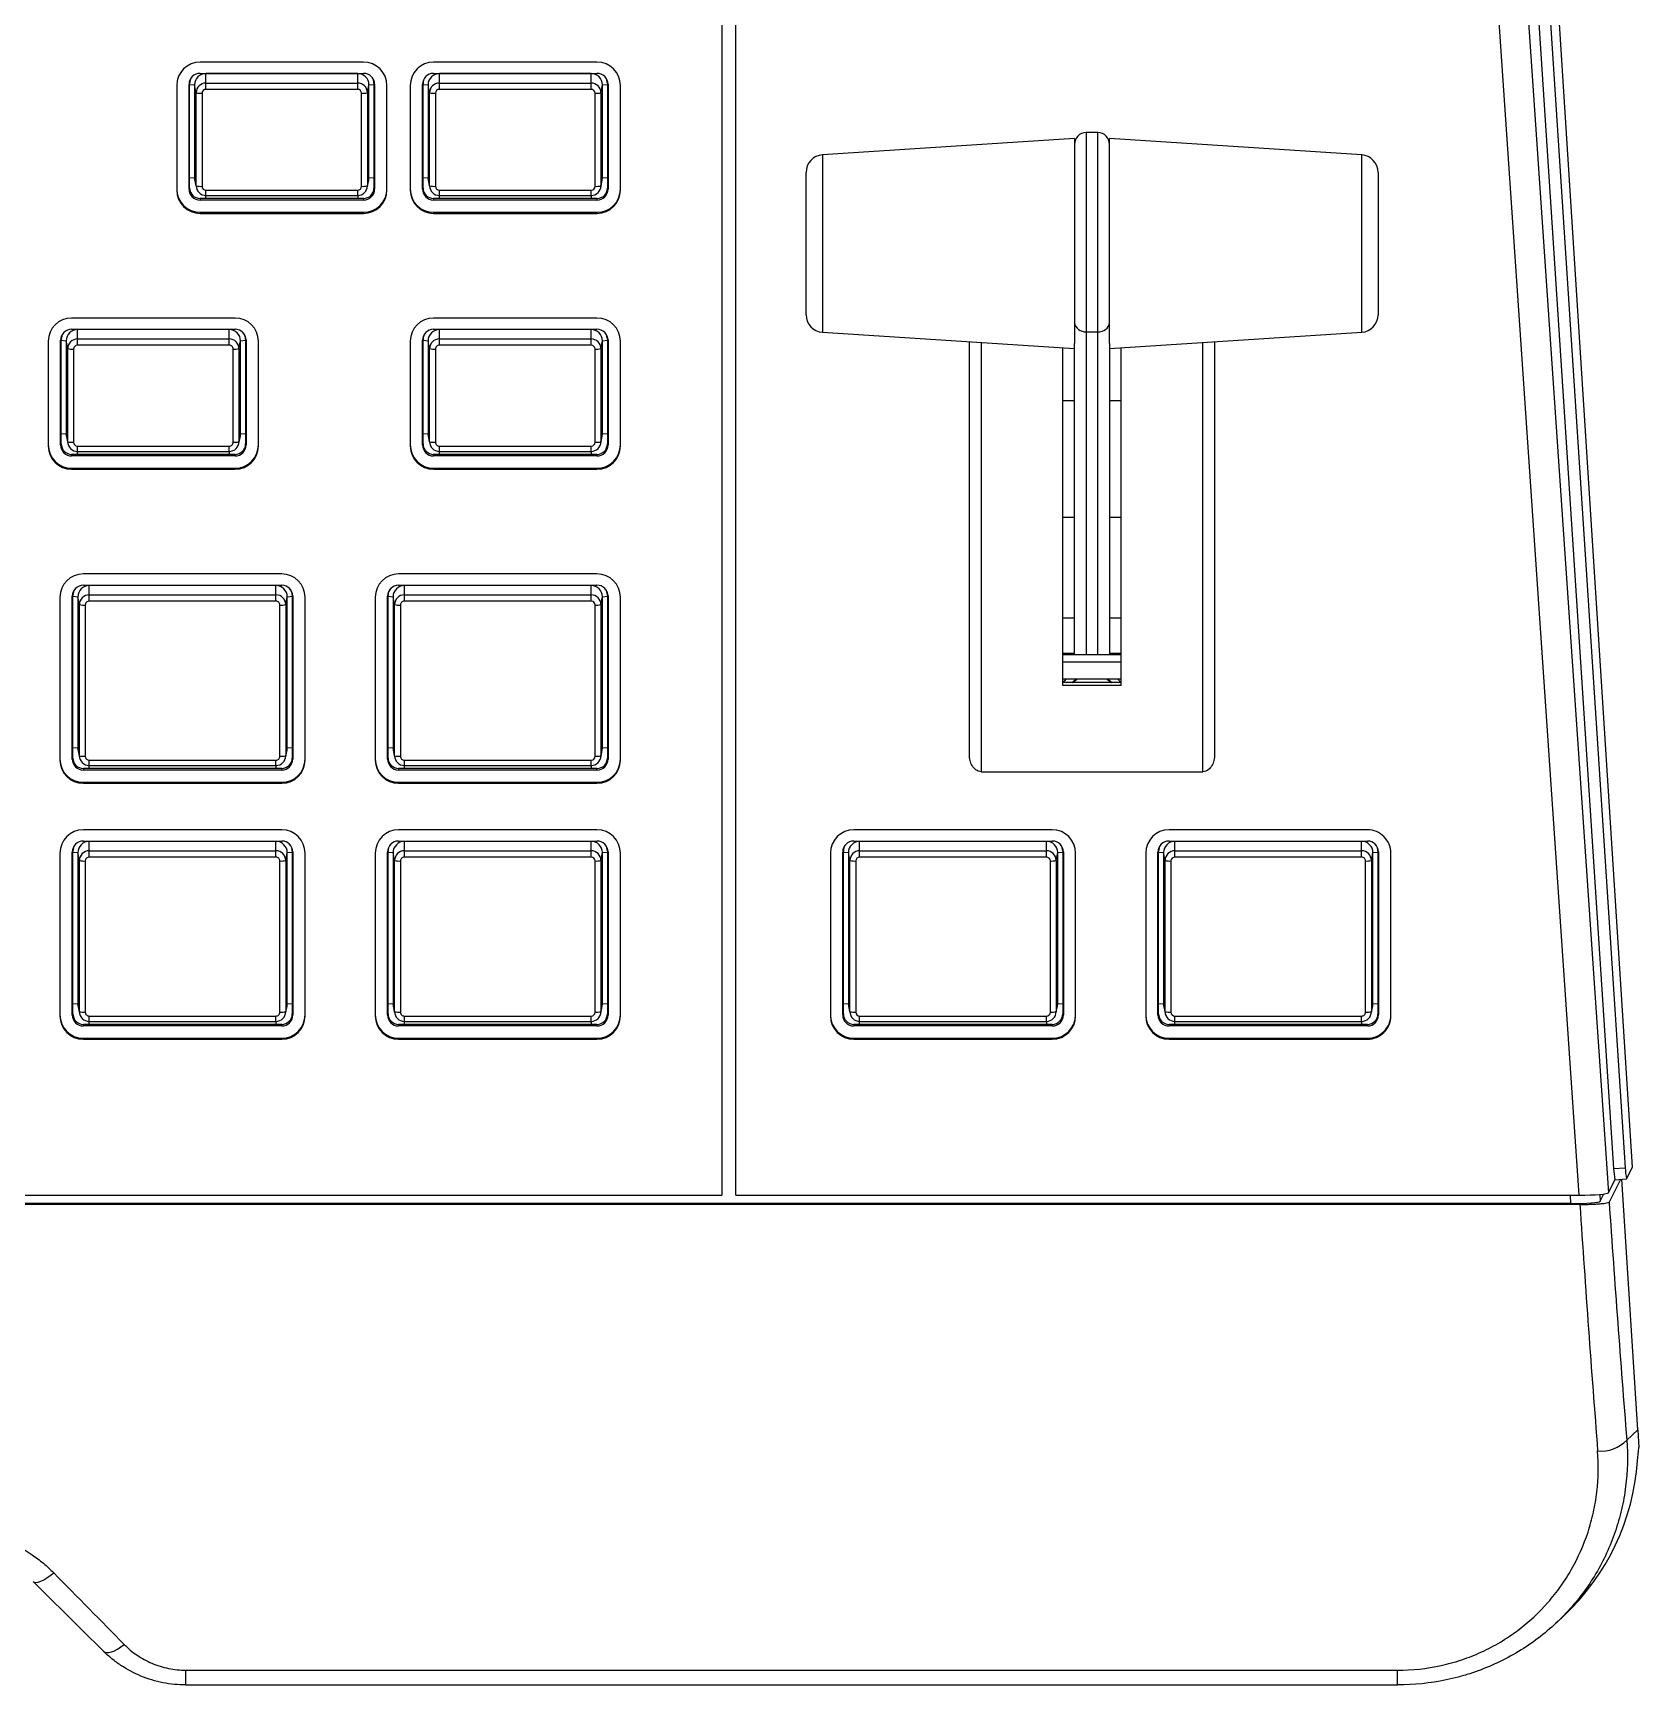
# Model space of a CAD drawing. Header units: millimetres. Extents: x 102 to 710, y 145 to 429.
# Drawn here: x 233.2 to 302, y 295.5 to 366.2 of the extents above; entities that cross this region are included whole.
import ezdxf

# ---------------------------------------------------------------- set-up
doc = ezdxf.new("R2010")
doc.units = ezdxf.units.MM

msp = doc.modelspace()

# ---------------------------------------------------------------- linework, layer by layer
at = {"color": 7, "linetype": 'Continuous', "lineweight": 25}
for p, q in [((301.6898, 317.6431), (295.2153, 419.0592)), ((301.69, 317.6442), (295.2156, 419.0592)), ((294.3356, 417.8486), (300.8833, 317.5929)), ((294.8363, 417.8455), (301.3817, 317.6247)), ((299.4095, 316.451), (293.9556, 396.4511)), ((295.1997, 396.667), (300.6612, 316.5552)), ((262.692, 372.0161), (262.692, 316.451)), ((263.292, 316.451), (263.292, 372.0161)), ((247.3396, 364.9664), (240.3396, 364.9664)), ((240.3396, 364.4858), (247.3396, 364.4858)), ((247.0896, 364.4725), (240.5896, 364.4725)), ((240.5896, 364.0709), (240.5896, 364.4725)), ((247.0896, 364.0709), (247.0896, 364.4725)), ((257.3396, 364.9664), (250.3396, 364.9664)), ((250.3396, 364.4858), (257.3396, 364.4858)), ((257.0896, 364.4725), (250.5896, 364.4725)), ((250.5896, 364.0709), (250.5896, 364.4725)), ((257.0896, 364.0709), (257.0896, 364.4725)), ((239.3396, 363.9703), (239.3396, 359.4874)), ((239.8921, 364.0574), (239.8658, 364.0138)), ((239.8658, 359.531), (239.8658, 364.0138)), ((239.8921, 359.5746), (239.8921, 364.0574)), ((240.1726, 363.6555), (240.1056, 363.9903)), ((240.1056, 363.9903), (240.1056, 360.0055)), ((240.1726, 359.6707), (240.1726, 363.6555)), ((240.4226, 363.6341), (240.4226, 359.6493)), ((240.5896, 363.8005), (240.5896, 364.0709)), ((240.5896, 364.0709), (247.0896, 364.0709)), ((247.0896, 363.8005), (240.5896, 363.8005)), ((247.0896, 363.8005), (247.0896, 364.0709)), ((247.2567, 359.6493), (247.2567, 363.6341)), ((247.5066, 363.6555), (247.5737, 363.9903)), ((247.5066, 363.6555), (247.5066, 359.6707)), ((247.5737, 360.0055), (247.5737, 363.9903)), ((247.7872, 364.0574), (247.8134, 364.0138)), ((247.7872, 364.0574), (247.7872, 359.5746)), ((247.8134, 364.0138), (247.8134, 359.531)), ((248.3396, 359.4874), (248.3396, 363.9703)), ((249.3396, 363.9703), (249.3396, 359.4874)), ((249.8921, 364.0574), (249.8658, 364.0138)), ((249.8658, 359.531), (249.8658, 364.0138)), ((249.8921, 359.5746), (249.8921, 364.0574)), ((250.1726, 363.6555), (250.1056, 363.9903)), ((250.1056, 363.9903), (250.1056, 360.0055)), ((250.1726, 359.6707), (250.1726, 363.6555)), ((250.4226, 363.6341), (250.4226, 359.6493)), ((250.5896, 363.8005), (250.5896, 364.0709)), ((250.5896, 364.0709), (257.0896, 364.0709)), ((257.0896, 363.8005), (250.5896, 363.8005)), ((257.0896, 363.8005), (257.0896, 364.0709)), ((257.2567, 359.6493), (257.2567, 363.6341)), ((257.5066, 363.6555), (257.5737, 363.9903)), ((257.5066, 363.6555), (257.5066, 359.6707)), ((257.5737, 360.0055), (257.5737, 363.9903)), ((257.7872, 364.0574), (257.8134, 364.0138)), ((257.7872, 364.0574), (257.7872, 359.5746)), ((257.8134, 364.0138), (257.8134, 359.531)), ((258.3396, 359.4874), (258.3396, 363.9703)), ((277.792, 361.6964), (266.9932, 360.9922)), ((277.792, 361.6964), (277.792, 352.9218)), ((278.792, 361.9464), (278.292, 361.9464)), ((290.0908, 360.9922), (279.292, 361.6964)), ((279.292, 360.2714), (279.292, 361.6964)), ((266.292, 359.2788), (266.292, 360.2438)), ((279.292, 352.9218), (279.292, 360.2714)), ((290.792, 360.2438), (290.792, 354.1491)), ((239.8921, 359.5746), (239.8658, 359.531)), ((240.1726, 359.6707), (240.1056, 360.0055)), ((240.1153, 359.9093), (240.181, 359.5878)), ((240.5896, 359.4829), (247.0896, 359.4829)), ((247.4983, 359.5878), (247.564, 359.9093)), ((247.5066, 359.6707), (247.5737, 360.0055)), ((247.7872, 359.5746), (247.8134, 359.531)), ((249.8921, 359.5746), (249.8658, 359.531)), ((250.1726, 359.6707), (250.1056, 360.0055)), ((250.1153, 359.9093), (250.181, 359.5878)), ((250.5896, 359.4829), (257.0896, 359.4829)), ((257.4983, 359.5878), (257.564, 359.9093)), ((257.5066, 359.6707), (257.5737, 360.0055)), ((257.7872, 359.5746), (257.8134, 359.531)), ((240.3396, 359.1287), (240.3396, 359.059)), ((247.3396, 359.1287), (240.3396, 359.1287)), ((247.3396, 359.059), (240.3396, 359.059)), ((240.5896, 359.2546), (247.0896, 359.2546)), ((247.3396, 359.1287), (247.3396, 359.059)), ((250.3396, 359.1287), (250.3396, 359.059)), ((257.3396, 359.1287), (250.3396, 359.1287)), ((257.3396, 359.059), (250.3396, 359.059)), ((250.5896, 359.2546), (257.0896, 359.2546)), ((257.3396, 359.1287), (257.3396, 359.059)), ((266.292, 354.1491), (266.292, 359.2788)), ((240.3396, 358.5348), (240.3396, 358.4912)), ((240.3396, 358.5348), (247.3396, 358.5348)), ((240.3396, 358.4912), (247.3396, 358.4912)), ((247.3396, 358.5348), (247.3396, 358.4912)), ((250.3396, 358.5348), (250.3396, 358.4912)), ((250.3396, 358.5348), (257.3396, 358.5348)), ((250.3396, 358.4912), (257.3396, 358.4912)), ((257.3396, 358.5348), (257.3396, 358.4912)), ((241.8396, 354.0083), (234.8396, 354.0083)), ((257.3396, 354.0083), (250.3396, 354.0083)), ((233.8396, 353.0121), (233.8396, 348.5292)), ((234.3921, 353.0993), (234.3658, 353.0557)), ((234.3658, 348.5728), (234.3658, 353.0557)), ((234.3921, 348.6164), (234.3921, 353.0993)), ((234.6726, 352.6973), (234.6056, 353.0321)), ((234.6056, 353.0321), (234.6056, 349.0474)), ((234.8396, 353.5277), (241.8396, 353.5277)), ((241.5896, 353.5144), (235.0896, 353.5144)), ((235.0896, 353.1127), (235.0896, 353.5144)), ((235.0896, 352.8423), (235.0896, 353.1127)), ((235.0896, 353.1127), (241.5896, 353.1127)), ((241.5896, 353.1127), (241.5896, 353.5144)), ((241.5896, 352.8423), (241.5896, 353.1127)), ((242.0066, 352.6973), (242.0737, 353.0321)), ((242.0737, 349.0474), (242.0737, 353.0321)), ((242.2872, 353.0993), (242.3134, 353.0557)), ((242.2872, 353.0993), (242.2872, 348.6164)), ((242.3134, 353.0557), (242.3134, 348.5728)), ((242.8396, 348.5292), (242.8396, 353.0121)), ((249.3396, 353.0121), (249.3396, 348.5292)), ((249.8921, 353.0993), (249.8658, 353.0557)), ((249.8658, 348.5728), (249.8658, 353.0557)), ((249.8921, 348.6164), (249.8921, 353.0993)), ((250.1726, 352.6973), (250.1056, 353.0321)), ((250.1056, 353.0321), (250.1056, 349.0474)), ((250.3396, 353.5277), (257.3396, 353.5277)), ((257.0896, 353.5144), (250.5896, 353.5144)), ((250.5896, 353.1127), (250.5896, 353.5144)), ((250.5896, 352.8423), (250.5896, 353.1127)), ((250.5896, 353.1127), (257.0896, 353.1127)), ((257.0896, 353.1127), (257.0896, 353.5144)), ((257.0896, 352.8423), (257.0896, 353.1127)), ((257.5066, 352.6973), (257.5737, 353.0321)), ((257.5737, 349.0474), (257.5737, 353.0321)), ((257.7872, 353.0993), (257.8134, 353.0557)), ((257.7872, 353.0993), (257.7872, 348.6164)), ((257.8134, 353.0557), (257.8134, 348.5728)), ((258.3396, 348.5292), (258.3396, 353.0121)), ((266.9932, 353.4007), (277.792, 352.6964)), ((273.292, 335.3058), (273.292, 352.9899)), ((278.292, 353.4228), (278.792, 353.4228)), ((279.292, 352.6964), (290.0908, 353.4007)), ((283.792, 352.9899), (283.792, 335.3058)), ((234.6726, 348.7125), (234.6726, 352.6973)), ((234.9226, 352.6759), (234.9226, 348.6911)), ((241.5896, 352.8423), (235.0896, 352.8423)), ((241.7567, 348.6911), (241.7567, 352.6759)), ((242.0066, 352.6973), (242.0066, 348.7125)), ((250.1726, 348.7125), (250.1726, 352.6973)), ((250.4226, 352.6759), (250.4226, 348.6911)), ((257.0896, 352.8423), (250.5896, 352.8423)), ((257.2567, 348.6911), (257.2567, 352.6759)), ((257.5066, 352.6973), (257.5066, 348.7125)), ((277.292, 338.2713), (277.292, 352.7291)), ((277.792, 339.6053), (277.792, 352.9218)), ((279.292, 352.9218), (279.292, 339.6053)), ((279.792, 338.2713), (279.792, 352.7291)), ((277.792, 350.4591), (277.292, 350.4591)), ((279.792, 350.4591), (279.292, 350.4591)), ((234.6726, 348.7125), (234.6056, 349.0474)), ((234.6153, 348.9511), (234.681, 348.6297)), ((241.9983, 348.6297), (242.064, 348.9511)), ((242.0066, 348.7125), (242.0737, 349.0474)), ((250.1726, 348.7125), (250.1056, 349.0474)), ((250.1153, 348.9511), (250.181, 348.6297)), ((257.4983, 348.6297), (257.564, 348.9511)), ((257.5066, 348.7125), (257.5737, 349.0474)), ((234.3921, 348.6164), (234.3658, 348.5728)), ((234.8396, 348.1706), (234.8396, 348.1008)), ((241.8396, 348.1706), (234.8396, 348.1706)), ((241.8396, 348.1008), (234.8396, 348.1008)), ((235.0896, 348.5247), (241.5896, 348.5247)), ((235.0896, 348.2965), (241.5896, 348.2965)), ((241.8396, 348.1706), (241.8396, 348.1008)), ((242.2872, 348.6164), (242.3134, 348.5728)), ((249.8921, 348.6164), (249.8658, 348.5728)), ((250.3396, 348.1706), (250.3396, 348.1008)), ((257.3396, 348.1706), (250.3396, 348.1706)), ((257.3396, 348.1008), (250.3396, 348.1008)), ((250.5896, 348.5247), (257.0896, 348.5247)), ((250.5896, 348.2965), (257.0896, 348.2965)), ((257.3396, 348.1706), (257.3396, 348.1008)), ((257.7872, 348.6164), (257.8134, 348.5728)), ((234.8396, 347.5766), (234.8396, 347.533)), ((234.8396, 347.5766), (241.8396, 347.5766)), ((234.8396, 347.533), (241.8396, 347.533)), ((241.8396, 347.5766), (241.8396, 347.533)), ((250.3396, 347.5766), (250.3396, 347.533)), ((250.3396, 347.5766), (257.3396, 347.5766)), ((250.3396, 347.533), (257.3396, 347.533)), ((257.3396, 347.5766), (257.3396, 347.533)), ((277.292, 345.4841), (277.792, 345.4841)), ((279.292, 345.4841), (279.792, 345.4841)), ((243.8396, 343.0502), (235.3396, 343.0502)), ((235.3396, 342.5695), (243.8396, 342.5695)), ((243.5896, 342.5562), (235.5896, 342.5562)), ((235.5896, 342.1546), (235.5896, 342.5562)), ((243.5896, 342.1546), (243.5896, 342.5562)), ((257.3396, 343.0502), (248.8396, 343.0502)), ((248.8396, 342.5695), (257.3396, 342.5695)), ((257.0896, 342.5562), (249.0896, 342.5562)), ((249.0896, 342.1546), (249.0896, 342.5562)), ((257.0896, 342.1546), (257.0896, 342.5562)), ((234.3396, 342.054), (234.3396, 335.0806)), ((234.8921, 342.1412), (234.8658, 342.0975)), ((234.8658, 335.1242), (234.8658, 342.0975)), ((234.8921, 335.1678), (234.8921, 342.1412)), ((235.1726, 341.7392), (235.1056, 342.074)), ((235.1056, 342.074), (235.1056, 335.5987)), ((235.1726, 335.2639), (235.1726, 341.7392)), ((235.4226, 341.7178), (235.4226, 335.2425)), ((235.5896, 341.8842), (235.5896, 342.1546)), ((235.5896, 342.1546), (243.5896, 342.1546)), ((243.5896, 341.8842), (235.5896, 341.8842)), ((243.5896, 341.8842), (243.5896, 342.1546)), ((243.7567, 335.2425), (243.7567, 341.7178)), ((244.0066, 341.7392), (244.0737, 342.074)), ((244.0066, 341.7392), (244.0066, 335.2639)), ((244.0737, 335.5987), (244.0737, 342.074)), ((244.2872, 342.1412), (244.3134, 342.0975)), ((244.2872, 342.1412), (244.2872, 335.1678)), ((244.3134, 342.0975), (244.3134, 335.1242)), ((244.8396, 335.0806), (244.8396, 342.054)), ((247.8396, 342.054), (247.8396, 335.0806)), ((248.3921, 342.1412), (248.3658, 342.0975)), ((248.3658, 335.1242), (248.3658, 342.0975)), ((248.3921, 335.1678), (248.3921, 342.1412)), ((248.6726, 341.7392), (248.6056, 342.074)), ((248.6056, 342.074), (248.6056, 335.5987)), ((248.6726, 335.2639), (248.6726, 341.7392)), ((248.9226, 341.7178), (248.9226, 335.2425)), ((249.0896, 341.8842), (249.0896, 342.1546)), ((249.0896, 342.1546), (257.0896, 342.1546)), ((257.0896, 341.8842), (249.0896, 341.8842)), ((257.0896, 341.8842), (257.0896, 342.1546)), ((257.2567, 335.2425), (257.2567, 341.7178)), ((257.5066, 341.7392), (257.5737, 342.074)), ((257.5066, 341.7392), (257.5066, 335.2639)), ((257.5737, 335.5987), (257.5737, 342.074)), ((257.7872, 342.1412), (257.8134, 342.0975)), ((257.7872, 342.1412), (257.7872, 335.1678)), ((257.8134, 342.0975), (257.8134, 335.1242)), ((258.3396, 335.0806), (258.3396, 342.054)), ((277.792, 341.1536), (277.292, 341.1536)), ((279.792, 341.1536), (279.292, 341.1536)), ((277.292, 339.6536), (277.792, 339.6536)), ((277.292, 339.6053), (279.792, 339.6053)), ((279.292, 339.6536), (279.792, 339.6536)), ((277.292, 339.2916), (279.792, 339.2916)), ((279.792, 338.5444), (277.292, 338.5444)), ((278.542, 338.3977), (277.292, 338.3977)), ((279.792, 338.2713), (277.292, 338.2713)), ((277.6757, 338.3977), (277.8613, 338.5444)), ((279.792, 338.3977), (278.542, 338.3977)), ((279.2228, 338.5444), (279.4083, 338.3977)), ((235.1726, 335.2639), (235.1056, 335.5987)), ((235.1153, 335.5025), (235.181, 335.181)), ((243.9983, 335.181), (244.064, 335.5025)), ((244.0066, 335.2639), (244.0737, 335.5987)), ((248.6726, 335.2639), (248.6056, 335.5987)), ((248.6153, 335.5025), (248.681, 335.181)), ((257.4983, 335.181), (257.564, 335.5025)), ((257.5066, 335.2639), (257.5737, 335.5987)), ((234.8921, 335.1678), (234.8658, 335.1242)), ((235.3396, 334.7219), (235.3396, 334.6522)), ((243.8396, 334.7219), (235.3396, 334.7219)), ((243.8396, 334.6522), (235.3396, 334.6522)), ((235.5896, 335.0761), (243.5896, 335.0761)), ((235.5896, 334.8479), (243.5896, 334.8479)), ((243.8396, 334.7219), (243.8396, 334.6522)), ((244.2872, 335.1678), (244.3134, 335.1242)), ((248.3921, 335.1678), (248.3658, 335.1242)), ((248.8396, 334.7219), (248.8396, 334.6522)), ((257.3396, 334.7219), (248.8396, 334.7219)), ((257.3396, 334.6522), (248.8396, 334.6522)), ((249.0896, 335.0761), (257.0896, 335.0761)), ((249.0896, 334.8479), (257.0896, 334.8479)), ((257.3396, 334.7219), (257.3396, 334.6522)), ((257.7872, 335.1678), (257.8134, 335.1242)), ((235.3396, 334.128), (243.8396, 334.128)), ((235.3396, 334.128), (235.3396, 334.0844)), ((235.3396, 334.0844), (243.8396, 334.0844)), ((243.8396, 334.128), (243.8396, 334.0844)), ((248.8396, 334.128), (257.3396, 334.128)), ((248.8396, 334.128), (248.8396, 334.0844)), ((248.8396, 334.0844), (257.3396, 334.0844)), ((257.3396, 334.128), (257.3396, 334.0844)), ((273.792, 334.5806), (283.292, 334.5806)), ((243.8396, 332.092), (235.3396, 332.092)), ((257.3396, 332.092), (248.8396, 332.092)), ((276.8396, 332.092), (268.3396, 332.092)), ((290.3396, 332.092), (281.8396, 332.092)), ((234.3396, 331.0958), (234.3396, 324.1225)), ((234.8921, 331.183), (234.8658, 331.1394)), ((234.8658, 324.166), (234.8658, 331.1394)), ((234.8921, 324.2097), (234.8921, 331.183)), ((235.1726, 330.781), (235.1056, 331.1158)), ((235.1056, 331.1158), (235.1056, 324.6406)), ((235.3396, 331.6114), (243.8396, 331.6114)), ((243.5896, 331.5981), (235.5896, 331.5981)), ((235.5896, 331.1965), (235.5896, 331.5981)), ((235.5896, 330.926), (235.5896, 331.1965)), ((235.5896, 331.1965), (243.5896, 331.1965)), ((243.5896, 331.1965), (243.5896, 331.5981)), ((243.5896, 330.926), (243.5896, 331.1965)), ((244.0066, 330.781), (244.0737, 331.1158)), ((244.0737, 324.6406), (244.0737, 331.1158)), ((244.2872, 331.183), (244.3134, 331.1394)), ((244.2872, 331.183), (244.2872, 324.2097)), ((244.3134, 331.1394), (244.3134, 324.166)), ((244.8396, 324.1225), (244.8396, 331.0958)), ((247.8396, 331.0958), (247.8396, 324.1225)), ((248.3921, 331.183), (248.3658, 331.1394)), ((248.3658, 324.166), (248.3658, 331.1394)), ((248.3921, 324.2097), (248.3921, 331.183)), ((248.6726, 330.781), (248.6056, 331.1158)), ((248.6056, 331.1158), (248.6056, 324.6406)), ((248.8396, 331.6114), (257.3396, 331.6114)), ((257.0896, 331.5981), (249.0896, 331.5981)), ((249.0896, 331.1965), (249.0896, 331.5981)), ((249.0896, 330.926), (249.0896, 331.1965)), ((249.0896, 331.1965), (257.0896, 331.1965)), ((257.0896, 331.1965), (257.0896, 331.5981)), ((257.0896, 330.926), (257.0896, 331.1965)), ((257.5066, 330.781), (257.5737, 331.1158)), ((257.5737, 324.6406), (257.5737, 331.1158)), ((257.7872, 331.183), (257.8134, 331.1394)), ((257.7872, 331.183), (257.7872, 324.2097)), ((257.8134, 331.1394), (257.8134, 324.166)), ((258.3396, 324.1225), (258.3396, 331.0958)), ((267.3396, 331.0958), (267.3396, 324.1225)), ((267.8921, 331.183), (267.8658, 331.1394)), ((267.8658, 324.166), (267.8658, 331.1394)), ((267.8921, 324.2097), (267.8921, 331.183)), ((268.1726, 330.781), (268.1056, 331.1158)), ((268.1056, 331.1158), (268.1056, 324.6406)), ((268.3396, 331.6114), (276.8396, 331.6114)), ((276.5896, 331.5981), (268.5896, 331.5981)), ((268.5896, 331.1965), (268.5896, 331.5981)), ((268.5896, 330.926), (268.5896, 331.1965)), ((268.5896, 331.1965), (276.5896, 331.1965)), ((276.5896, 331.1965), (276.5896, 331.5981)), ((276.5896, 330.926), (276.5896, 331.1965)), ((277.0066, 330.781), (277.0737, 331.1158)), ((277.0737, 324.6406), (277.0737, 331.1158)), ((277.2872, 331.183), (277.3134, 331.1394)), ((277.2872, 331.183), (277.2872, 324.2097)), ((277.3134, 331.1394), (277.3134, 324.166)), ((277.8396, 324.1225), (277.8396, 331.0958)), ((280.8396, 331.0958), (280.8396, 324.1225)), ((281.3921, 331.183), (281.3658, 331.1394)), ((281.3658, 324.166), (281.3658, 331.1394)), ((281.3921, 324.2097), (281.3921, 331.183)), ((281.6726, 330.781), (281.6056, 331.1158)), ((281.6056, 331.1158), (281.6056, 324.6406)), ((281.8396, 331.6114), (290.3396, 331.6114)), ((290.0896, 331.5981), (282.0896, 331.5981)), ((282.0896, 331.1965), (282.0896, 331.5981)), ((282.0896, 330.926), (282.0896, 331.1965)), ((282.0896, 331.1965), (290.0896, 331.1965)), ((290.0896, 331.1965), (290.0896, 331.5981)), ((290.0896, 330.926), (290.0896, 331.1965)), ((290.5066, 330.781), (290.5737, 331.1158)), ((290.5737, 324.6406), (290.5737, 331.1158)), ((290.7872, 331.183), (290.8134, 331.1394)), ((290.7872, 331.183), (290.7872, 324.2097)), ((290.8134, 331.1394), (290.8134, 324.166)), ((291.3396, 324.1225), (291.3396, 331.0958)), ((235.1726, 324.3058), (235.1726, 330.781)), ((235.4226, 330.7596), (235.4226, 324.2844)), ((243.5896, 330.926), (235.5896, 330.926)), ((243.7567, 324.2844), (243.7567, 330.7596)), ((244.0066, 330.781), (244.0066, 324.3058)), ((248.6726, 324.3058), (248.6726, 330.781)), ((248.9226, 330.7596), (248.9226, 324.2844)), ((257.0896, 330.926), (249.0896, 330.926)), ((257.2567, 324.2844), (257.2567, 330.7596)), ((257.5066, 330.781), (257.5066, 324.3058)), ((268.1726, 324.3058), (268.1726, 330.781)), ((268.4226, 330.7596), (268.4226, 324.2844)), ((276.5896, 330.926), (268.5896, 330.926)), ((276.7567, 324.2844), (276.7567, 330.7596)), ((277.0066, 330.781), (277.0066, 324.3058)), ((281.6726, 324.3058), (281.6726, 330.781)), ((281.9226, 330.7596), (281.9226, 324.2844)), ((290.0896, 330.926), (282.0896, 330.926)), ((290.2567, 324.2844), (290.2567, 330.7596)), ((290.5066, 330.781), (290.5066, 324.3058)), ((234.8921, 324.2097), (234.8658, 324.166)), ((235.1726, 324.3058), (235.1056, 324.6406)), ((235.1153, 324.5444), (235.181, 324.2229)), ((235.5896, 324.1179), (243.5896, 324.1179)), ((243.9983, 324.2229), (244.064, 324.5444)), ((244.0066, 324.3058), (244.0737, 324.6406)), ((244.2872, 324.2097), (244.3134, 324.166)), ((248.3921, 324.2097), (248.3658, 324.166)), ((248.6726, 324.3058), (248.6056, 324.6406)), ((248.6153, 324.5444), (248.681, 324.2229)), ((249.0896, 324.1179), (257.0896, 324.1179)), ((257.4983, 324.2229), (257.564, 324.5444)), ((257.5066, 324.3058), (257.5737, 324.6406)), ((257.7872, 324.2097), (257.8134, 324.166)), ((267.8921, 324.2097), (267.8658, 324.166)), ((268.1726, 324.3058), (268.1056, 324.6406)), ((268.1153, 324.5444), (268.181, 324.2229)), ((268.5896, 324.1179), (276.5896, 324.1179)), ((276.9983, 324.2229), (277.064, 324.5444)), ((277.0066, 324.3058), (277.0737, 324.6406)), ((277.2872, 324.2097), (277.3134, 324.166)), ((281.3921, 324.2097), (281.3658, 324.166)), ((281.6726, 324.3058), (281.6056, 324.6406)), ((281.6153, 324.5444), (281.681, 324.2229)), ((282.0896, 324.1179), (290.0896, 324.1179)), ((290.4983, 324.2229), (290.564, 324.5444)), ((290.5066, 324.3058), (290.5737, 324.6406)), ((290.7872, 324.2097), (290.8134, 324.166)), ((235.3396, 323.7638), (235.3396, 323.6941)), ((243.8396, 323.7638), (235.3396, 323.7638)), ((243.8396, 323.6941), (235.3396, 323.6941)), ((235.5896, 323.8897), (243.5896, 323.8897)), ((243.8396, 323.7638), (243.8396, 323.6941)), ((248.8396, 323.7638), (248.8396, 323.6941)), ((257.3396, 323.7638), (248.8396, 323.7638)), ((257.3396, 323.6941), (248.8396, 323.6941)), ((249.0896, 323.8897), (257.0896, 323.8897)), ((257.3396, 323.7638), (257.3396, 323.6941)), ((268.3396, 323.7638), (268.3396, 323.6941)), ((276.8396, 323.7638), (268.3396, 323.7638)), ((276.8396, 323.6941), (268.3396, 323.6941)), ((268.5896, 323.8897), (276.5896, 323.8897)), ((276.8396, 323.7638), (276.8396, 323.6941)), ((281.8396, 323.7638), (281.8396, 323.6941)), ((290.3396, 323.7638), (281.8396, 323.7638)), ((290.3396, 323.6941), (281.8396, 323.6941)), ((282.0896, 323.8897), (290.0896, 323.8897)), ((290.3396, 323.7638), (290.3396, 323.6941)), ((235.3396, 323.1698), (243.8396, 323.1698)), ((235.3396, 323.1698), (235.3396, 323.1263)), ((235.3396, 323.1263), (243.8396, 323.1263)), ((243.8396, 323.1698), (243.8396, 323.1263)), ((248.8396, 323.1698), (257.3396, 323.1698)), ((248.8396, 323.1698), (248.8396, 323.1263)), ((248.8396, 323.1263), (257.3396, 323.1263)), ((257.3396, 323.1698), (257.3396, 323.1263)), ((268.3396, 323.1698), (276.8396, 323.1698)), ((268.3396, 323.1698), (268.3396, 323.1263)), ((268.3396, 323.1263), (276.8396, 323.1263)), ((276.8396, 323.1698), (276.8396, 323.1263)), ((281.8396, 323.1698), (290.3396, 323.1698)), ((281.8396, 323.1698), (281.8396, 323.1263)), ((281.8396, 323.1263), (290.3396, 323.1263)), ((290.3396, 323.1698), (290.3396, 323.1263)), ((300.8833, 317.5929), (301.3817, 317.6247)), ((301.4392, 317.1439), (301.6898, 317.6431)), ((300.6612, 316.5552), (300.9408, 317.1121)), ((301.1756, 317.1253), (300.6886, 316.1553)), ((300.9388, 317.1102), (301.4372, 317.142)), ((301.9186, 306.4061), (301.234, 317.1291)), ((174.7094, 316.451), (262.692, 316.451)), ((263.292, 316.451), (299.4095, 316.451)), ((300.3046, 316.1899), (300.4607, 316.5007)), ((299.4361, 316.051), (104.648, 316.051)), ((299.053, 316.0857), (105.0311, 316.0857)), ((301.4442, 305.9629), (301.9186, 306.4061)), ((298.4145, 298.1231), (298.7436, 298.4306)), ((239.7351, 296.1069), (291.6271, 296.1069)), ((239.7351, 295.4754), (291.6271, 295.4754))]:
    msp.add_line(p, q, dxfattribs=at)
at = {"color": 8, "linetype": 'Continuous', "lineweight": 25}
for p, q in [((240.5896, 364.4858), (240.5896, 364.4725)), ((247.0896, 364.4725), (247.0896, 364.4858)), ((250.5896, 364.4858), (250.5896, 364.4725)), ((257.0896, 364.4725), (257.0896, 364.4858)), ((239.8921, 364.0124), (240.1056, 363.9903)), ((247.5737, 363.9903), (247.7872, 364.0124)), ((249.8921, 364.0124), (250.1056, 363.9903)), ((257.5737, 363.9903), (257.7872, 364.0124)), ((278.292, 361.9464), (278.292, 353.4228)), ((278.792, 353.4228), (278.792, 361.9464)), ((266.9932, 360.9922), (266.9932, 359.7902)), ((290.0908, 353.4007), (290.0908, 360.9922)), ((239.8921, 360.0277), (240.1056, 360.0055)), ((240.5896, 359.2546), (240.5896, 359.4829)), ((247.0896, 359.2546), (247.0896, 359.4829)), ((247.5737, 360.0055), (247.7872, 360.0277)), ((249.8921, 360.0277), (250.1056, 360.0055)), ((250.5896, 359.2546), (250.5896, 359.4829)), ((257.0896, 359.2546), (257.0896, 359.4829)), ((257.5737, 360.0055), (257.7872, 360.0277)), ((266.9932, 359.7902), (266.9932, 353.4007)), ((240.5896, 359.1287), (240.5896, 359.2546)), ((247.0896, 359.2546), (247.0896, 359.1287)), ((250.5896, 359.1287), (250.5896, 359.2546)), ((257.0896, 359.2546), (257.0896, 359.1287)), ((234.3921, 353.0543), (234.6056, 353.0321)), ((235.0896, 353.5277), (235.0896, 353.5144)), ((241.5896, 353.5144), (241.5896, 353.5277)), ((242.0737, 353.0321), (242.2872, 353.0543)), ((249.8921, 353.0543), (250.1056, 353.0321)), ((250.5896, 353.5277), (250.5896, 353.5144)), ((257.0896, 353.5144), (257.0896, 353.5277)), ((257.5737, 353.0321), (257.7872, 353.0543)), ((278.292, 353.4228), (278.292, 339.6053)), ((278.792, 339.6053), (278.792, 353.4228)), ((273.792, 352.9573), (273.792, 334.5806)), ((283.292, 334.5806), (283.292, 352.9573)), ((234.3921, 349.0695), (234.6056, 349.0474)), ((242.0737, 349.0474), (242.2872, 349.0695)), ((249.8921, 349.0695), (250.1056, 349.0474)), ((257.5737, 349.0474), (257.7872, 349.0695)), ((235.0896, 348.2965), (235.0896, 348.5247)), ((235.0896, 348.1706), (235.0896, 348.2965)), ((241.5896, 348.2965), (241.5896, 348.5247)), ((241.5896, 348.2965), (241.5896, 348.1706)), ((250.5896, 348.2965), (250.5896, 348.5247)), ((250.5896, 348.1706), (250.5896, 348.2965)), ((257.0896, 348.2965), (257.0896, 348.5247)), ((257.0896, 348.2965), (257.0896, 348.1706)), ((235.5896, 342.5695), (235.5896, 342.5562)), ((243.5896, 342.5562), (243.5896, 342.5695)), ((249.0896, 342.5695), (249.0896, 342.5562)), ((257.0896, 342.5562), (257.0896, 342.5695)), ((234.8921, 342.0962), (235.1056, 342.074)), ((244.0737, 342.074), (244.2872, 342.0962)), ((248.3921, 342.0962), (248.6056, 342.074)), ((257.5737, 342.074), (257.7872, 342.0962)), ((277.3134, 338.3977), (277.4366, 338.5444)), ((279.6474, 338.5444), (279.7707, 338.3977)), ((234.8921, 335.6209), (235.1056, 335.5987)), ((244.0737, 335.5987), (244.2872, 335.6209)), ((248.3921, 335.6209), (248.6056, 335.5987)), ((257.5737, 335.5987), (257.7872, 335.6209)), ((235.5896, 334.8479), (235.5896, 335.0761)), ((235.5896, 334.7219), (235.5896, 334.8479)), ((243.5896, 334.8479), (243.5896, 335.0761)), ((243.5896, 334.8479), (243.5896, 334.7219)), ((249.0896, 334.8479), (249.0896, 335.0761)), ((249.0896, 334.7219), (249.0896, 334.8479)), ((257.0896, 334.8479), (257.0896, 335.0761)), ((257.0896, 334.8479), (257.0896, 334.7219)), ((234.8921, 331.138), (235.1056, 331.1158)), ((235.5896, 331.6114), (235.5896, 331.5981)), ((243.5896, 331.5981), (243.5896, 331.6114)), ((244.0737, 331.1158), (244.2872, 331.138)), ((248.3921, 331.138), (248.6056, 331.1158)), ((249.0896, 331.6114), (249.0896, 331.5981)), ((257.0896, 331.5981), (257.0896, 331.6114)), ((257.5737, 331.1158), (257.7872, 331.138)), ((267.8921, 331.138), (268.1056, 331.1158)), ((268.5896, 331.6114), (268.5896, 331.5981)), ((276.5896, 331.5981), (276.5896, 331.6114)), ((277.0737, 331.1158), (277.2872, 331.138)), ((281.3921, 331.138), (281.6056, 331.1158)), ((282.0896, 331.6114), (282.0896, 331.5981)), ((290.0896, 331.5981), (290.0896, 331.6114)), ((290.5737, 331.1158), (290.7872, 331.138)), ((234.8921, 324.6628), (235.1056, 324.6406)), ((235.5896, 323.8897), (235.5896, 324.1179)), ((243.5896, 323.8897), (243.5896, 324.1179)), ((244.0737, 324.6406), (244.2872, 324.6628)), ((248.3921, 324.6628), (248.6056, 324.6406)), ((249.0896, 323.8897), (249.0896, 324.1179)), ((257.0896, 323.8897), (257.0896, 324.1179)), ((257.5737, 324.6406), (257.7872, 324.6628)), ((267.8921, 324.6628), (268.1056, 324.6406)), ((268.5896, 323.8897), (268.5896, 324.1179)), ((276.5896, 323.8897), (276.5896, 324.1179)), ((277.0737, 324.6406), (277.2872, 324.6628)), ((281.3921, 324.6628), (281.6056, 324.6406)), ((282.0896, 323.8897), (282.0896, 324.1179)), ((290.0896, 323.8897), (290.0896, 324.1179)), ((290.5737, 324.6406), (290.7872, 324.6628)), ((235.5896, 323.7638), (235.5896, 323.8897)), ((243.5896, 323.8897), (243.5896, 323.7638)), ((249.0896, 323.7638), (249.0896, 323.8897)), ((257.0896, 323.8897), (257.0896, 323.7638)), ((268.5896, 323.7638), (268.5896, 323.8897)), ((276.5896, 323.8897), (276.5896, 323.7638)), ((282.0896, 323.7638), (282.0896, 323.8897)), ((290.0896, 323.8897), (290.0896, 323.7638)), ((299.053, 316.0857), (299.028, 316.451)), ((300.2847, 316.482), (300.3046, 316.1899)), ((239.7351, 295.4754), (239.7351, 296.1069)), ((291.6271, 295.4754), (291.6271, 296.1069))]:
    msp.add_line(p, q, dxfattribs=at)
at = {"color": 7, "linetype": 'Continuous', "lineweight": 25, "flags": 128}
for points in [[(240.1056, 360.0055), (240.1149, 359.9114), (240.1153, 359.9093)], [(247.564, 359.9093), (247.5644, 359.9114), (247.5737, 360.0055)], [(250.1056, 360.0055), (250.1149, 359.9114), (250.1153, 359.9093)], [(257.564, 359.9093), (257.5644, 359.9114), (257.5737, 360.0055)], [(234.6056, 349.0474), (234.6149, 348.9533), (234.6153, 348.9511)], [(242.064, 348.9511), (242.0644, 348.9533), (242.0737, 349.0474)], [(250.1056, 349.0474), (250.1149, 348.9533), (250.1153, 348.9511)], [(257.564, 348.9511), (257.5644, 348.9533), (257.5737, 349.0474)], [(277.7063, 338.3977), (277.884, 338.5304), (277.9073, 338.5444)], [(277.7063, 338.3977), (277.884, 338.5304), (277.9073, 338.5444)], [(279.1768, 338.5444), (279.2001, 338.5304), (279.3778, 338.3977)], [(279.1768, 338.5444), (279.2001, 338.5304), (279.3778, 338.3977)], [(235.1056, 335.5987), (235.1149, 335.5046), (235.1153, 335.5025)], [(244.064, 335.5025), (244.0644, 335.5046), (244.0737, 335.5987)], [(248.6056, 335.5987), (248.6149, 335.5046), (248.6153, 335.5025)], [(257.564, 335.5025), (257.5644, 335.5046), (257.5737, 335.5987)], [(235.1056, 324.6406), (235.1149, 324.5465), (235.1153, 324.5444)], [(244.064, 324.5444), (244.0644, 324.5465), (244.0737, 324.6406)], [(248.6056, 324.6406), (248.6149, 324.5465), (248.6153, 324.5444)], [(257.564, 324.5444), (257.5644, 324.5465), (257.5737, 324.6406)], [(268.1056, 324.6406), (268.1149, 324.5465), (268.1153, 324.5444)], [(277.064, 324.5444), (277.0644, 324.5465), (277.0737, 324.6406)], [(281.6056, 324.6406), (281.6149, 324.5465), (281.6153, 324.5444)], [(290.564, 324.5444), (290.5644, 324.5465), (290.5737, 324.6406)], [(301.9186, 306.4061), (301.9352, 306.1451), (301.9515, 305.8899), (301.9674, 305.6409)], [(233.1849, 299.9085), (233.237, 299.8745), (233.3109, 299.8643), (233.4045, 299.8783), (233.5154, 299.9161), (233.6408, 299.9768), (233.7774, 300.0586), (233.9216, 300.1596), (234.0697, 300.277)], [(236.2053, 296.919), (236.2621, 296.8789), (236.339, 296.8612), (236.4341, 296.8663), (236.5451, 296.8941), (236.6693, 296.9439), (236.8037, 297.0145), (236.9451, 297.1042), (237.09, 297.2109)]]:
    msp.add_lwpolyline(points, dxfattribs=at)
at = {"color": 7, "linetype": 'Continuous', "lineweight": 25}
for centre, radius, start, end in [((240.3377, 363.9683), 0.9981, 89.890958, 179.890488), ((240.3387, 364.0129), 0.4729, 89.8907, 179.890619), ((240.337, 364.0573), 0.4449, 145.306783, 179.982143), ((240.5887, 363.9894), 0.4831, 89.890803, 179.890739), ((247.0906, 363.9893), 0.4831, 0.109445, 90.109014), ((247.3415, 363.9684), 0.9981, 0.109209, 90.109132), ((247.3405, 364.0129), 0.4729, 0.11009, 90.108591), ((247.3425, 364.0574), 0.4447, 0.010815, 34.701796), ((250.3377, 363.9684), 0.9981, 89.890868, 179.890791), ((250.3387, 364.0129), 0.4729, 89.890962, 179.890807), ((250.3369, 364.0573), 0.4448, 145.301653, 179.985976), ((250.5887, 363.9893), 0.4832, 89.89143, 179.890112), ((257.0906, 363.9894), 0.4831, 0.10901, 90.109008), ((257.3415, 363.9683), 0.9981, 0.109512, 90.109042), ((257.3405, 364.0129), 0.4729, 0.109193, 90.109488), ((257.3424, 364.0573), 0.4448, 0.011786, 34.700584), ((240.5888, 363.6547), 0.4162, 89.890703, 179.890581), ((240.362, 364.3967), 0.765, 255.667349, 274.541683), ((240.5893, 363.6337), 0.1667, 89.890938, 179.889517), ((247.0904, 363.6547), 0.4162, 0.10971, 90.109005), ((247.0899, 363.6337), 0.1667, 0.109197, 90.10907), ((247.3173, 364.3967), 0.7651, 265.458718, 284.332104), ((250.5888, 363.6547), 0.4162, 89.890995, 179.89029), ((250.362, 364.3967), 0.7651, 255.667896, 274.541282), ((250.5893, 363.6337), 0.1667, 89.89093, 179.890803), ((257.0904, 363.6547), 0.4162, 0.109418, 90.108786), ((257.0899, 363.6337), 0.1667, 0.110481, 90.107786), ((257.3173, 364.3967), 0.765, 265.458317, 284.332651), ((278.292, 361.4464), 0.5, 90, 180), ((278.792, 361.4464), 0.5, 0, 90), ((267.042, 360.2438), 0.75, 93.731397, 180), ((290.042, 360.2438), 0.75, 0, 86.268603), ((240.3377, 359.5329), 0.9981, 180.109681, 270.108874), ((240.3377, 359.4893), 0.9981, 180.109725, 270.108829), ((240.3387, 359.5319), 0.4729, 180.109381, 270.1093), ((240.3388, 359.5754), 0.4467, 180.108852, 270.109741), ((240.362, 360.4119), 0.765, 255.667349, 274.541683), ((240.5888, 359.6715), 0.4162, 180.109162, 270.109297), ((240.5893, 359.6496), 0.1667, 180.110483, 270.109062), ((247.0904, 359.6715), 0.4162, 269.890994, 359.890547), ((247.0899, 359.6496), 0.1667, 269.89093, 359.890803), ((247.3173, 360.4119), 0.7651, 265.458718, 284.332104), ((247.3405, 359.5754), 0.4467, 269.891209, 359.890198), ((247.3415, 359.5329), 0.9981, 269.891036, 359.890623), ((247.3405, 359.5319), 0.4729, 269.891409, 359.88991), ((247.3415, 359.4893), 0.9981, 269.891081, 359.890578), ((250.3377, 359.5329), 0.9981, 180.109377, 270.108964), ((250.3377, 359.4893), 0.9981, 180.109422, 270.108919), ((250.3387, 359.5319), 0.4729, 180.109193, 270.109038), ((250.3388, 359.5754), 0.4467, 180.109802, 270.108791), ((250.362, 360.4119), 0.7651, 255.667896, 274.541282), ((250.5888, 359.6715), 0.4162, 180.109453, 270.109006), ((250.5893, 359.6496), 0.1667, 180.109197, 270.10907), ((257.0904, 359.6715), 0.4162, 269.891214, 359.890839), ((257.0899, 359.6496), 0.1667, 269.892214, 359.889519), ((257.3173, 360.4119), 0.765, 265.458317, 284.332651), ((257.3405, 359.5754), 0.4467, 269.890259, 359.891148), ((257.3415, 359.5329), 0.9981, 269.891126, 359.890319), ((257.3405, 359.5319), 0.4729, 269.890512, 359.890807), ((257.3415, 359.4893), 0.9981, 269.891171, 359.890275), ((234.8377, 353.0102), 0.9981, 89.891126, 179.890319), ((241.8415, 353.0102), 0.9981, 0.109377, 90.108964), ((250.3377, 353.0102), 0.9981, 89.891036, 179.890623), ((257.3415, 353.0102), 0.9981, 0.109681, 90.108874), ((267.042, 354.1491), 0.75, 180, 266.268603), ((278.2459, 353.878), 0.4576, 187.286026, 275.782936), ((278.8381, 353.878), 0.4576, 264.217324, 352.714545), ((290.042, 354.1491), 0.75, 273.731397, 0), ((234.8387, 353.0548), 0.4729, 89.890793, 179.890751), ((234.8367, 353.0992), 0.4447, 145.296188, 179.991441), ((235.0887, 353.0312), 0.4831, 89.890585, 179.890735), ((235.0888, 352.6965), 0.4162, 89.890703, 179.890838), ((241.5906, 353.0312), 0.4831, 0.109449, 90.109231), ((241.5904, 352.6965), 0.4162, 0.109453, 90.109006), ((241.8405, 353.0548), 0.4729, 0.109958, 90.108497), ((241.8425, 353.0992), 0.4447, 0.010797, 34.701574), ((250.3387, 353.0548), 0.4729, 89.891056, 179.89094), ((250.3366, 353.0993), 0.4446, 145.291078, 179.995255), ((250.5887, 353.0312), 0.4832, 89.891212, 179.890108), ((250.5888, 352.6965), 0.4162, 89.890994, 179.890547), ((257.0906, 353.0312), 0.4831, 0.109013, 90.109226), ((257.0904, 352.6965), 0.4162, 0.109161, 90.108786), ((257.3405, 353.0548), 0.4729, 0.109061, 90.109394), ((257.3424, 353.0992), 0.4448, 0.011768, 34.700363), ((234.862, 353.4386), 0.7651, 255.668441, 274.540591), ((235.0893, 352.6756), 0.1667, 89.890937, 179.89016), ((241.5899, 352.6756), 0.1667, 0.108555, 90.109071), ((241.8173, 353.4387), 0.7652, 265.45981, 284.331012), ((250.362, 353.4387), 0.7652, 255.668988, 274.54019), ((250.5893, 352.6756), 0.1667, 89.890929, 179.891445), ((257.0899, 352.6756), 0.1667, 0.109839, 90.107787), ((257.3173, 353.4386), 0.7651, 265.459409, 284.331559), ((234.8377, 348.5747), 0.9981, 180.109619, 270.108936), ((234.8377, 348.5311), 0.9981, 180.109597, 270.108958), ((234.8387, 348.5737), 0.4729, 180.109362, 270.109206), ((234.8388, 348.6173), 0.4467, 180.10897, 270.109503), ((234.862, 349.4538), 0.7651, 255.66857, 274.540887), ((235.0888, 348.7133), 0.4162, 180.10929, 270.109297), ((235.0893, 348.6915), 0.1667, 180.110161, 270.109384), ((241.5904, 348.7133), 0.4162, 269.890995, 359.890418), ((241.5899, 348.6914), 0.1667, 269.890608, 359.891125), ((241.8173, 349.4539), 0.7652, 265.459514, 284.330884), ((241.8405, 348.6173), 0.4467, 269.891447, 359.89008), ((241.8415, 348.5747), 0.9981, 269.890974, 359.890685), ((241.8405, 348.5737), 0.4729, 269.891503, 359.889929), ((241.8415, 348.5311), 0.9981, 269.890952, 359.890707), ((250.3377, 348.5747), 0.9981, 180.109315, 270.109026), ((250.3377, 348.5311), 0.9981, 180.109293, 270.109048), ((250.3387, 348.5737), 0.4729, 180.109173, 270.108944), ((250.3388, 348.6173), 0.4467, 180.10992, 270.108553), ((250.362, 349.4539), 0.7652, 255.669116, 274.540486), ((250.5888, 348.7133), 0.4162, 180.109582, 270.109005), ((250.5893, 348.6914), 0.1667, 180.108875, 270.109392), ((257.0904, 348.7133), 0.4162, 269.891214, 359.89071), ((257.0899, 348.6915), 0.1667, 269.891892, 359.889841), ((257.3173, 349.4538), 0.7651, 265.459113, 284.33143), ((257.3405, 348.6173), 0.4467, 269.890497, 359.89103), ((257.3415, 348.5747), 0.9981, 269.891064, 359.890381), ((257.3405, 348.5737), 0.4729, 269.890606, 359.890826), ((257.3415, 348.5311), 0.9981, 269.891042, 359.890403), ((235.3377, 342.0521), 0.9981, 89.890987, 179.890672), ((235.3387, 342.0966), 0.4729, 89.891056, 179.890827), ((235.337, 342.141), 0.4449, 145.307004, 179.982162), ((235.5887, 342.0731), 0.4831, 89.890946, 179.890926), ((243.5906, 342.0731), 0.4831, 0.10951, 90.109059), ((243.8415, 342.0521), 0.9981, 0.109239, 90.109102), ((243.8405, 342.0966), 0.4729, 0.109173, 90.108944), ((243.8425, 342.1411), 0.4447, 0.010797, 34.701574), ((248.8377, 342.0521), 0.9981, 89.890898, 179.890761), ((248.8387, 342.0966), 0.4729, 89.891503, 179.889929), ((248.8368, 342.1411), 0.4447, 145.298426, 179.989203), ((249.0887, 342.0731), 0.4831, 89.890941, 179.89049), ((257.0906, 342.0731), 0.4831, 0.109074, 90.109054), ((257.3415, 342.0521), 0.9981, 0.109543, 90.109012), ((257.3405, 342.0966), 0.4729, 0.109174, 90.109394), ((257.3425, 342.1411), 0.4447, 0.008559, 34.703812), ((235.5888, 341.7384), 0.4162, 89.891123, 179.890418), ((235.362, 342.4805), 0.7651, 255.668779, 274.540611), ((235.5893, 341.7174), 0.1667, 89.890929, 179.890964), ((243.5904, 341.7384), 0.4162, 0.109582, 90.108877), ((243.59, 341.7174), 0.1667, 0.109036, 90.109071), ((243.8173, 342.4805), 0.7651, 265.459389, 284.331221), ((249.0888, 341.7384), 0.4162, 89.891123, 179.890418), ((248.862, 342.4805), 0.7651, 255.668578, 274.540811), ((249.0893, 341.7174), 0.1667, 89.890929, 179.890964), ((257.0904, 341.7384), 0.4162, 0.10929, 90.108657), ((257.0899, 341.7174), 0.1667, 0.11032, 90.107786), ((257.3173, 342.4804), 0.7651, 265.458988, 284.331768), ((235.3377, 335.1261), 0.9981, 180.109378, 270.10897), ((235.3377, 335.0825), 0.9981, 180.109378, 270.108969), ((235.3387, 335.1251), 0.4729, 180.10913, 270.109016), ((235.3388, 335.1686), 0.4467, 180.108964, 270.109092), ((235.362, 336.0052), 0.7651, 255.66878, 274.540662), ((235.5888, 335.2647), 0.4162, 180.109523, 270.108976), ((235.5893, 335.2428), 0.1667, 180.108955, 270.109191), ((243.5904, 335.2647), 0.4162, 269.891024, 359.890477), ((243.59, 335.2428), 0.1667, 269.890809, 359.891045), ((243.8173, 336.0052), 0.7651, 265.459338, 284.33122), ((243.8405, 335.1687), 0.4467, 269.891381, 359.890086), ((243.8405, 335.1251), 0.4729, 269.890984, 359.89087), ((243.8415, 335.1261), 0.9981, 269.890941, 359.890711), ((243.8415, 335.0825), 0.9981, 269.890942, 359.890711), ((248.8377, 335.1261), 0.9981, 180.109289, 270.109059), ((248.8377, 335.0825), 0.9981, 180.109289, 270.109058), ((248.8387, 335.1251), 0.4729, 180.110028, 270.108568), ((248.8388, 335.1687), 0.4467, 180.109914, 270.108619), ((248.862, 336.0052), 0.7651, 255.66858, 274.540863), ((249.0888, 335.2647), 0.4162, 180.109523, 270.108976), ((249.0893, 335.2428), 0.1667, 180.108955, 270.109191), ((257.0904, 335.2647), 0.4162, 269.891244, 359.890769), ((257.0899, 335.2428), 0.1667, 269.892093, 359.88976), ((257.3173, 336.0052), 0.7651, 265.458937, 284.331766), ((257.3405, 335.1686), 0.4467, 269.890432, 359.891036), ((257.3405, 335.1251), 0.4729, 269.890534, 359.890869), ((257.3415, 335.1261), 0.9981, 269.891031, 359.890407), ((257.3415, 335.0825), 0.9981, 269.891032, 359.890408), ((235.3377, 331.0939), 0.9981, 89.891026, 179.890633), ((243.8415, 331.0939), 0.9981, 0.109278, 90.109063), ((248.8377, 331.0939), 0.9981, 89.890937, 179.890722), ((257.3415, 331.0939), 0.9981, 0.109582, 90.108972), ((268.3377, 331.0939), 0.9981, 89.890906, 179.89054), ((276.8415, 331.0939), 0.9981, 0.10946, 90.109094), ((281.8377, 331.0939), 0.9981, 89.891149, 179.890296), ((290.3415, 331.0939), 0.9981, 0.108853, 90.109275), ((235.3387, 331.1385), 0.4729, 89.890976, 179.890878), ((235.337, 331.1829), 0.445, 145.30784, 179.981326), ((235.5887, 331.1149), 0.4831, 89.890926, 179.890946), ((235.5888, 330.7802), 0.4162, 89.891027, 179.890482), ((243.5906, 331.1149), 0.4831, 0.10949, 90.109079), ((243.5904, 330.7802), 0.4162, 0.109518, 90.108973), ((243.8405, 331.1385), 0.4729, 0.109122, 90.109024), ((243.8424, 331.1829), 0.4448, 0.011631, 34.70074), ((248.8387, 331.1385), 0.4729, 89.891423, 179.88998), ((248.8368, 331.1829), 0.4448, 145.29926, 179.988369), ((249.0887, 331.1149), 0.4831, 89.890921, 179.89051), ((249.0888, 330.7802), 0.4162, 89.891027, 179.890482), ((257.0906, 331.1149), 0.4831, 0.109054, 90.109074), ((257.0904, 330.7802), 0.4162, 0.109225, 90.108754), ((257.3405, 331.1385), 0.4729, 0.109123, 90.109474), ((257.3425, 331.1829), 0.4447, 0.009393, 34.702977), ((268.3387, 331.1385), 0.4729, 89.891236, 179.890168), ((268.3366, 331.183), 0.4445, 145.289641, 179.996452), ((268.5887, 331.1149), 0.4831, 89.890483, 179.891389), ((268.5888, 330.7802), 0.4162, 89.890518, 179.891502), ((276.5906, 331.1149), 0.4831, 0.108611, 90.109517), ((276.5904, 330.7802), 0.4162, 0.108498, 90.109482), ((276.8405, 331.1385), 0.4729, 0.108413, 90.110183), ((276.8427, 331.183), 0.4445, 0.001201, 34.712706), ((281.8387, 331.1385), 0.4729, 89.891611, 179.889792), ((281.837, 331.1829), 0.4449, 145.306775, 179.982391), ((282.0887, 331.1149), 0.4831, 89.891369, 179.890502), ((282.0888, 330.7802), 0.4162, 89.891974, 179.890047), ((290.0905, 331.1149), 0.4832, 0.110369, 90.108642), ((290.0904, 330.7802), 0.4162, 0.110538, 90.108465), ((290.3405, 331.1385), 0.4729, 0.110208, 90.108389), ((290.3422, 331.1829), 0.445, 0.019337, 34.691527), ((235.362, 331.5224), 0.7651, 255.668782, 274.540714), ((235.5893, 330.7593), 0.1667, 89.890849, 179.890964), ((243.59, 330.7593), 0.1667, 0.109036, 90.109151), ((243.8173, 331.5224), 0.7651, 265.459286, 284.331218), ((248.862, 331.5223), 0.7651, 255.668582, 274.540914), ((249.0893, 330.7593), 0.1667, 89.890849, 179.890964), ((257.0899, 330.7593), 0.1667, 0.11032, 90.107867), ((257.3173, 331.5223), 0.7651, 265.458885, 284.331764), ((268.362, 331.5223), 0.7651, 255.668357, 274.540994), ((268.5893, 330.7593), 0.1667, 89.892133, 179.88968), ((276.5899, 330.7593), 0.1667, 0.11032, 90.107867), ((276.8173, 331.5223), 0.765, 265.458364, 284.332286), ((281.862, 331.5223), 0.7651, 255.668757, 274.540593), ((282.0893, 330.7593), 0.1667, 89.892133, 179.88968), ((290.09, 330.7593), 0.1667, 0.106687, 90.1115), ((290.3173, 331.5224), 0.7651, 265.459166, 284.331193), ((235.3377, 324.168), 0.9981, 180.109404, 270.108937), ((235.3377, 324.1244), 0.9981, 180.109382, 270.108959), ((235.3387, 324.1669), 0.4729, 180.109062, 270.109169), ((235.3388, 324.2105), 0.4467, 180.108969, 270.109027), ((235.362, 325.0471), 0.7651, 255.668442, 274.540736), ((235.5888, 324.3066), 0.4162, 180.109453, 270.109006), ((235.5893, 324.2847), 0.1667, 180.108875, 270.109392), ((243.5904, 324.3066), 0.4162, 269.890994, 359.890547), ((243.59, 324.2847), 0.1667, 269.890608, 359.891125), ((243.8173, 325.0471), 0.7651, 265.459264, 284.331558), ((243.8405, 324.2105), 0.4467, 269.891447, 359.89008), ((243.8405, 324.1669), 0.4729, 269.890831, 359.890938), ((243.8415, 324.1679), 0.9981, 269.890974, 359.890685), ((243.8415, 324.1244), 0.9981, 269.890952, 359.890707), ((248.8377, 324.1679), 0.9981, 180.109315, 270.109026), ((248.8377, 324.1244), 0.9981, 180.109293, 270.109048), ((248.8387, 324.167), 0.4729, 180.10996, 270.108721), ((248.8388, 324.2105), 0.4467, 180.10992, 270.108553), ((248.862, 325.0471), 0.7651, 255.668241, 274.540937), ((249.0888, 324.3066), 0.4162, 180.109453, 270.109006), ((249.0893, 324.2847), 0.1667, 180.108875, 270.109392), ((257.0904, 324.3066), 0.4162, 269.891214, 359.890839), ((257.0899, 324.2847), 0.1667, 269.891892, 359.889841), ((257.3173, 325.047), 0.7651, 265.458863, 284.332105), ((257.3405, 324.2105), 0.4467, 269.890497, 359.89103), ((257.3405, 324.1669), 0.4729, 269.890381, 359.890938), ((257.3415, 324.168), 0.9981, 269.891064, 359.890381), ((257.3415, 324.1244), 0.9981, 269.891042, 359.890403), ((268.3377, 324.168), 0.9981, 180.109497, 270.109057), ((268.3377, 324.1244), 0.9981, 180.109475, 270.109079), ((268.3387, 324.167), 0.4729, 180.109772, 270.108909), ((268.3388, 324.2105), 0.4467, 180.10992, 270.109029), ((268.362, 325.047), 0.7651, 255.668016, 274.541016), ((268.5888, 324.3066), 0.4162, 180.108433, 270.109514), ((268.5893, 324.2847), 0.1667, 180.110159, 270.108108), ((276.5904, 324.3066), 0.4162, 269.890486, 359.891567), ((276.5899, 324.2847), 0.1667, 269.891892, 359.889841), ((276.8173, 325.047), 0.765, 265.458341, 284.332626), ((276.8405, 324.2105), 0.4467, 269.890971, 359.89008), ((276.8405, 324.1669), 0.4729, 269.889672, 359.891647), ((276.8415, 324.168), 0.9981, 269.890943, 359.890503), ((276.8415, 324.1244), 0.9981, 269.890921, 359.890525), ((281.8377, 324.168), 0.9981, 180.10974, 270.108814), ((281.8377, 324.1244), 0.9981, 180.109718, 270.108836), ((281.8387, 324.167), 0.4729, 180.110147, 270.108534), ((281.8388, 324.2105), 0.4467, 180.10802, 270.109976), ((281.862, 325.0471), 0.7651, 255.668417, 274.540616), ((282.0888, 324.3066), 0.4162, 180.109889, 270.108058), ((282.0893, 324.2847), 0.1667, 180.110159, 270.108108), ((290.0904, 324.3066), 0.4162, 269.891503, 359.889527), ((290.09, 324.2847), 0.1667, 269.888259, 359.893475), ((290.3173, 325.0471), 0.7651, 265.459143, 284.331534), ((290.3405, 324.2105), 0.4467, 269.891923, 359.890081), ((290.3405, 324.167), 0.4729, 269.891466, 359.889853), ((290.3415, 324.1679), 0.9981, 269.890762, 359.89111), ((290.3415, 324.1244), 0.9981, 269.89074, 359.891132), ((303.3623, 317.6177), 1.9806, 179.798035, 193.838855), ((303.197, 317.6145), 2.3138, 180.537004, 192.589501), ((300.3603, 306.9711), 1.4804, 263.717574, 317.072773)]:
    msp.add_arc(centre, radius, start, end, dxfattribs=at)
for centre, major_axis, ratio, start_param, end_param in [((299.4095, 316.56), (1.2529, 0), 0.0869554, 4.712389, 6.2395521), ((299.053, 316.1947), (1.2529, 0), 0.0869554, 4.712389, 6.2395521), ((301.5402, 320.8477), (-3.1195, 49.9998), 0.0480895, 1.6638772, 1.8797949), ((302.7861, 320.9272), (-3.1199, 48.7498), 0.0493126, 1.6656834, 1.8796393), ((291.9704, 305.7878), (4.6323, 9.9409), 0.8966524, 5.0420012, 5.0937866), ((291.9163, 305.7373), (7.3209, 6.8406), 0.998063, 4.712389, 5.4645528), ((215.1878, 320.8477), (-48.6532, 49.9962), 0.0127366, 1.9824066, 2.0507962), ((214.3031, 319.9649), (-48.6534, 48.7461), 0.0127413, 1.982084, 2.0504737)]:
    msp.add_ellipse(centre, major_axis=major_axis, ratio=ratio, start_param=start_param, end_param=end_param, dxfattribs=at)
for points, knots in [([(273.792, 334.5806), (273.7098, 334.5806), (273.631, 334.6105), (273.4994, 334.7066), (273.4471, 334.7707), (273.3666, 334.9111), (273.3385, 334.9868), (273.3009, 335.1446), (273.292, 335.2247), (273.292, 335.3058)], [0, 0, 0, 0, 0.25, 0.25, 0.5, 0.5, 0.75, 0.75, 1, 1, 1, 1]), ([(283.792, 335.3058), (283.792, 335.2246), (283.7832, 335.145), (283.7462, 334.9888), (283.7176, 334.9116), (283.6375, 334.7716), (283.5854, 334.7072), (283.4537, 334.6108), (283.3744, 334.5806), (283.292, 334.5806)], [0, 0, 0, 0, 0.25, 0.25, 0.5, 0.5, 0.75, 0.75, 1, 1, 1, 1]), ([(299.4361, 316.051), (299.5165, 316.051), (299.5956, 316.0517), (299.7512, 316.0543), (299.8285, 316.0563), (299.9768, 316.0614), (300.0473, 316.0646), (300.181, 316.0721), (300.2447, 316.0764), (300.3597, 316.086), (300.4117, 316.0912), (300.5042, 316.1025), (300.5445, 316.1087), (300.6431, 316.1275), (300.6815, 316.1413), (300.6886, 316.1553)], [0, 0, 0, 0, 0.125, 0.125, 0.25, 0.25, 0.375, 0.375, 0.5, 0.5, 0.625, 0.625, 0.75, 0.75, 1, 1, 1, 1]), ([(301.4442, 305.9629), (301.4969, 305.2875), (301.4797, 304.6224), (301.3553, 303.6389), (301.2972, 303.3135), (301.1475, 302.6674), (301.0552, 302.3456), (300.7333, 301.4076), (300.458, 300.8122), (299.9543, 299.9629), (299.7708, 299.6867), (299.3731, 299.1511), (299.1618, 298.8955), (298.4907, 298.1637), (297.9945, 297.7224), (297.172, 297.1325), (296.8833, 296.9474), (296.2926, 296.6111), (295.9894, 296.4587), (295.3669, 296.1851), (295.0477, 296.0639), (294.5565, 295.9061), (294.3907, 295.8575), (294.0549, 295.7686), (293.8844, 295.7281), (293.028, 295.5484), (292.3327, 295.4764), (291.6271, 295.4766)], [0, 0, 0, 0, 0.125, 0.125, 0.1875, 0.1875, 0.25, 0.25, 0.375, 0.375, 0.4375, 0.4375, 0.5, 0.5, 0.625, 0.625, 0.6875, 0.6875, 0.75, 0.75, 0.8125, 0.8125, 0.84375, 0.84375, 0.875, 0.875, 1, 1, 1, 1]), ([(301.9677, 305.6329), (301.9676, 305.6351), (301.9676, 305.6371), (301.9675, 305.6387), (301.9675, 305.6395), (301.9675, 305.6403), (301.9674, 305.6409)], [0, 0, 0, 0, 0.000015666708, 0.000015666708, 0.000015666708, 0.000023383882, 0.000023383882, 0.000023383882, 0.000023383882]), ([(291.6271, 296.1069), (292.2581, 296.1069), (292.8789, 296.1743), (293.7951, 296.3754), (294.0943, 296.4586), (294.6744, 296.6535), (294.9564, 296.7656), (295.505, 297.0177), (295.7716, 297.1579), (296.2897, 297.4664), (296.5419, 297.6356), (297.2572, 298.172), (297.6861, 298.5713), (298.2638, 299.2299), (298.4454, 299.4597), (298.7856, 299.939), (298.9418, 300.185), (299.3706, 300.9415), (299.6041, 301.4704), (299.8761, 302.3017), (299.9537, 302.5862), (300.0795, 303.1572), (300.1281, 303.4449), (300.2316, 304.3142), (300.2447, 304.9024), (300.1983, 305.4996)], [0, 0, 0, 0, 0.125, 0.125, 0.1875, 0.1875, 0.25, 0.25, 0.3125, 0.3125, 0.375, 0.375, 0.5, 0.5, 0.5625, 0.5625, 0.625, 0.625, 0.75, 0.75, 0.8125, 0.8125, 0.875, 0.875, 1, 1, 1, 1]), ([(229.6571, 302.1269), (230.0771, 302.1269), (230.489, 302.0846), (231.0955, 301.961), (231.2957, 301.9097), (231.6922, 301.7864), (231.8874, 301.7146), (232.4534, 301.4741), (232.8091, 301.2791), (233.3112, 300.9366), (233.4735, 300.8137), (233.7824, 300.5553), (233.9296, 300.4194), (234.0697, 300.277)], [0, 0, 0, 0, 0.25, 0.25, 0.375, 0.375, 0.5, 0.5, 0.75, 0.75, 0.875, 0.875, 1, 1, 1, 1]), ([(237.09, 297.2109), (237.2564, 297.0421), (237.44, 296.8883), (237.8394, 296.6158), (238.0518, 296.4993), (238.5032, 296.3074), (238.7444, 296.232), (239.2321, 296.1325), (239.481, 296.1069), (239.7351, 296.1069)], [0, 0, 0, 0, 0.25, 0.25, 0.5, 0.5, 0.75, 0.75, 1, 1, 1, 1]), ([(239.7351, 295.4766), (239.4013, 295.4765), (239.0735, 295.509), (238.5903, 295.6043), (238.4306, 295.6439), (238.1143, 295.7392), (237.9592, 295.7945), (237.5074, 295.9806), (237.222, 296.1321), (236.8173, 296.4004), (236.687, 296.4965), (236.438, 296.6993), (236.3189, 296.8063), (236.2053, 296.919)], [0, 0, 0, 0, 0.25, 0.25, 0.375, 0.375, 0.5, 0.5, 0.75, 0.75, 0.875, 0.875, 1, 1, 1, 1])]:
    msp.add_open_spline(points, degree=3, knots=knots, dxfattribs=at)

doc.saveas('drawing.dxf')
